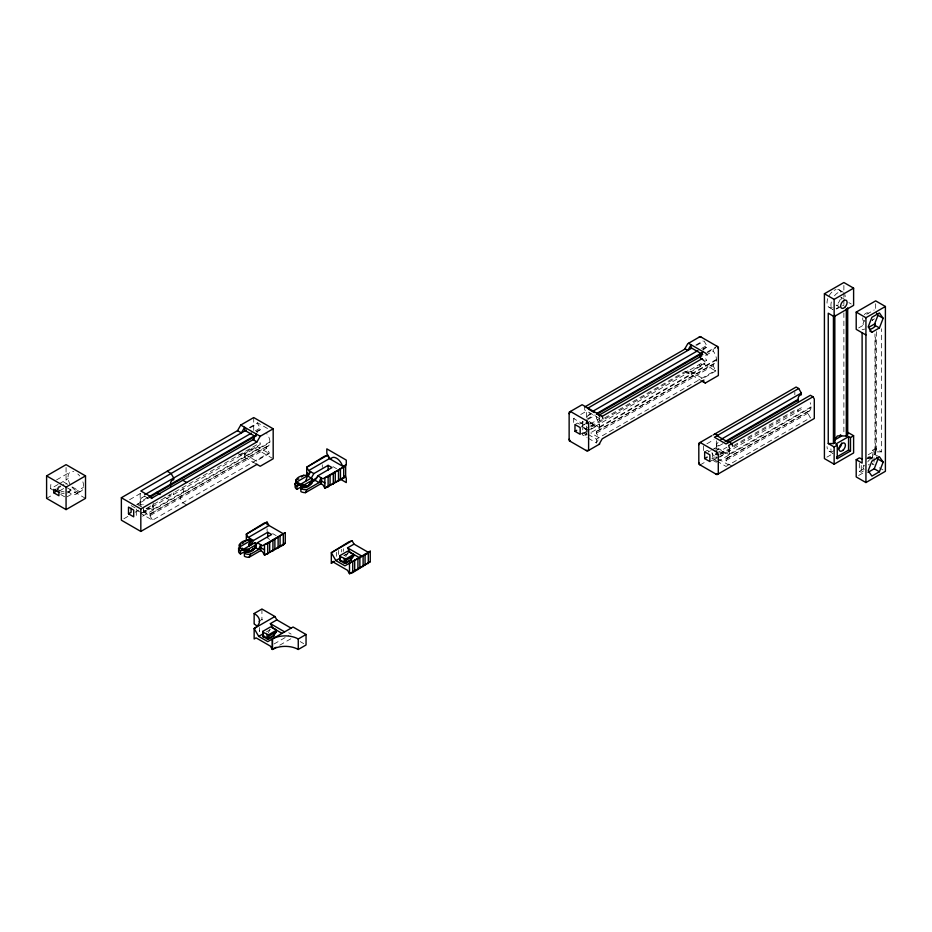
<?xml version="1.0" encoding="UTF-8"?>
<svg xmlns="http://www.w3.org/2000/svg" width="932" height="932" viewBox="0 0 932 932"><rect width="100%" height="100%" fill="white"/><g stroke="black" fill="none" stroke-linecap="round" stroke-linejoin="round"><path stroke-width="0.7" stroke-dasharray="4.66 3.5" d="M718.153 458.882L728.661 464.94L810.409 417.746L807.811 413.249L807.811 411.501A9.169 5.289 60 0 0 810.84 408.694L811.061 406.888A9.169 5.289 60 0 0 810.188 402.647M866.352 459.08L875.299 454.082L875.299 333.866M596.387 416.709L596.387 418.468A9.18 5.301 60 0 1 599.626 426.821L598.763 430.071L596.387 431.434L596.387 433.194L598.985 437.69L590.806 432.972M152.289 505.086A9.18 5.301 60 0 1 153.163 509.338L153.046 511.086A9.227 4.497 58.4 0 1 150.565 513.579L150.565 515.326L144.076 511.575L143.423 510.2L260.203 442.782L260.203 444.529L140.825 513.45L152.51 520.196L269.29 452.777L266.692 448.28L266.692 446.521A9.18 5.301 60 0 0 269.721 443.725L269.942 441.908A9.18 5.301 60 0 0 266.692 433.543M713.166 349.29L713.166 351.038A9.18 5.301 60 0 1 716.417 359.403L716.195 361.208A9.18 5.301 60 0 1 713.166 364.016L596.387 431.434M728.44 449.83A9.18 5.301 60 0 1 729.313 454.082L728.44 457.332L726.063 458.695L726.063 460.455L728.661 464.94M67.325 492.958A6.419 3.705 0 0 0 69.679 487.89L70.319 490.244A6.606 3.099 8 0 1 67.325 491.793M879.412 456.785L874.973 454.723A9.355 5.406 0 0 1 868.356 458.544L867.634 458.637L869.777 459.872M864.395 320.305L862.985 323.928L864.337 325.851M863.952 465.289L862.985 467.771L865.979 472.035M587.3 431.691L584.713 436.188L584.713 432.448L587.3 430.945M588.208 438.215L596.387 442.933L599.626 437.318M269.849 629.613L268.416 632.816M347.741 552.618L345.597 557.033M346.902 554.225L348.848 552.35M56.526 479.922L70.296 471.965M58.064 484.454L50.666 488.718L50.759 484.955A11.009 6.361 60 0 1 52.774 482.089M59.287 483.743L68.176 478.605M46.6 498.364L52.681 494.845M59.986 490.64L63.632 488.531M67.127 496.803L83.414 487.401M76.109 494.042L81.305 491.036M249.357 427.578L257.616 422.802L268.125 428.871M250.125 427.881L257.616 423.559L257.616 422.802M129.571 499.727L140.184 493.599L143.423 495.475M255.182 430.945L260.203 428.044L257.616 423.559M142.083 497.641L144.588 496.185M256.358 431.667L258.863 430.223M256.44 431.982L260.203 429.803L260.203 428.044M141.047 506.088A9.18 5.301 60 0 1 140.406 503.909L140.184 501.835L147.745 497.478M136.643 504.631L140.184 502.593L143.761 504.655M140.266 502.639L147.804 498.294M123.863 518.751L128.861 515.874M135.105 512.262L138.845 510.107M240.747 455.014L253.725 447.523L271.969 458.066M141.524 512.297A7.34 4.241 0 0 0 143.423 512.449L149.691 508.825L145.928 508.301M244.638 457.262L244.638 454.268L257.616 446.778L269.29 453.523L269.29 452.777M153.163 509.338L269.942 441.908M142.538 516.212L269.861 442.607M266.692 446.521L150.565 513.579L143.423 510.2M151.73 513.264L268.043 446.113M143.423 511.959L149.912 515.699L266.692 448.28M244.638 454.268L256.312 461.014L269.29 453.523M695.831 345.061L702.903 340.972M696.6 345.364L704.091 341.042L706.677 345.539L706.677 347.298A9.18 5.301 60 0 0 703.66 350.094M573.681 422.441L573.681 418.585L576.034 417.221M580.753 414.495L586.659 411.094L586.659 417.955M701.656 348.44L706.677 345.539M344.269 555.74L347.927 553.631M588.558 415.136L591.063 413.68M702.821 349.162L705.338 347.706M586.88 417.524A9.18 5.301 60 0 1 589.898 414.717L592.414 413.272M702.914 349.465L706.677 347.298M574.974 424.573L577.572 423.081L582.756 426.075L582.756 432.821L586.659 435.069L586.659 426.075L573.681 418.585M586.659 419.33L594.185 414.985M579.576 424.165L584.294 421.439M587.999 419.412L595.525 415.055M707.505 351.807L715.764 347.042M706.887 352.913L715.764 347.787M587.999 429.792A7.34 4.241 0 0 1 582.558 425.703L585.063 424.258M581.032 427.077L582.756 426.075M705.629 355.395L713.166 351.038M590.189 424.037L599.626 418.585L599.626 427.578L587.836 434.382M589.106 426.914L585.354 429.07L582.116 434.685L587.043 437.539M590.352 426.192L685.276 371.39L687.863 372.882M591.156 426.973L706.677 360.265A9.18 5.301 60 0 1 704.301 356.152M581.032 433.811L582.756 432.821M587.952 430.572L706.677 362.024L706.677 360.265M591.156 429.209L596.165 426.32L588.826 422.08M258.595 621.434L261.927 619.512L264.292 620.875M685.276 371.39L691.113 374.757L691.113 371.763L704.091 364.272L715.764 371.018L713.166 365.763L713.166 364.016M599.626 426.821L716.417 359.403M599.544 427.52L716.324 360.102M597.727 431.027L714.518 363.597M596.387 433.194L713.166 365.763M588.208 434.463L596.387 439.182L715.764 370.26M715.764 371.018L702.786 378.508L691.113 371.763M266.354 631.943L271.771 628.82M836.179 308.69L838.66 307.257M274.031 643.989L288.687 635.531M279.763 645.177L291.867 638.187M866.737 314.27L874.228 309.948M858.64 327.936L864.721 324.429M872.014 320.212L874.449 318.802M862.112 329.753L864.71 329.078M706.899 443.795L713.97 439.706M704.65 451.834L707.248 450.331L712.444 453.336L712.444 460.07L716.335 462.319L716.335 457.181M716.557 448.653L716.335 446.591L721.368 443.69M708.075 452.102L710.44 450.75M711.617 450.063L722.708 443.76M714.739 451.507L718.502 449.341L725.842 453.581L719.574 457.193M716.335 453.336L726.948 447.209M700.118 464.94L705.955 461.573M716.72 461.049L711.792 458.206L713.959 456.948M720.028 453.453L727.508 449.131M733.752 445.519L796.138 409.509L798.724 411M719.574 454.956L801.322 407.75A9.169 5.289 60 0 1 799.994 405.793M709.846 461.573L712.444 460.07M714.39 459.697L716.114 458.707M719.574 456.703L801.322 409.509L801.322 407.75M729.313 454.082L811.061 406.888M717.512 461.643L810.968 407.587M726.063 458.695L807.811 411.501M727.414 458.288L809.162 411.082M726.063 460.455L807.811 413.249M727.799 465.441L726.063 466.443L717.885 461.724M826.847 457.169L832.928 453.663M872.55 458.346L872.55 450.261L875.672 448.455L881.567 451.869L881.567 328.751M868.228 454.734L874.041 451.379L875.299 454.082M881.567 451.869L876.383 451.869L874.973 452.684L874.973 333.912M859.316 463.297L859.316 471.382L864.127 468.61M859.316 471.382L861.261 472.244L864.745 470.229M858.64 475.518L864.721 472.011M839.196 307.548L836.458 309.063M343.652 555.344L345.819 554.598M711.792 458.206L716.463 457.903M591.156 425.621L596.165 426.32M714.739 448.816L718.502 449.341M719.574 452.696L725.842 453.581M142.351 504.596L136.084 503.711L142.2 507.241M64.122 491.875L62.456 491.607A6.338 2.971 8 0 1 60.906 491.141M839.196 289.887L843.087 292.135M840.722 297.122L845.079 299.65M848.889 302.644L851.242 304.007M836.132 305.079L840.489 307.595M829.096 307.374L832.987 309.61A10.089 5.825 -60 0 1 831.857 300.325M869.94 457.833L872.387 459.243M879.319 467.794L882.965 469.903M829.096 451.205L832.987 453.453A10.089 5.825 -60 0 1 830.901 448.84M702.786 381.503L688.515 373.254L687.758 370.703M715.904 456.831L717.628 457.822M729.313 464.567L731.9 466.07M599.626 418.585L584.713 409.964L584.713 406.224M589.071 421.474L599.626 427.578M587.09 430.071L583.525 427.136M584.713 432.448L587.043 433.788M332.992 466.652L336.557 468.714M237.497 453.15L256.312 464.008L256.312 461.014M272.61 533.582L276.175 535.632M267.74 538.265L269.686 539.383M169.146 494.857L171.092 495.975M186.668 504.969L182.777 502.721L180.179 498.224L180.179 496.476L182.555 495.102L183.418 491.863A9.18 5.301 60 0 0 182.555 487.611M164.824 497.152L169.542 499.878M144.507 496.092L149.912 499.214L149.912 500.973M148.421 507.346L153.163 510.084L153.163 501.09M131.097 505.587L136.293 508.581L136.293 515.326L138.239 516.445M67.675 484.314L62.992 481.599L63.085 482.485A11.009 6.361 60 0 0 63.865 485.106M72.358 487.017L78.218 490.395L78.125 491.176A11.009 6.361 60 0 1 68.595 492.026M67.279 487.832L85.523 498.364M56.724 488.869L59.834 490.675M50.491 488.624L54.429 490.896M64.634 496.791L60.871 494.612L60.871 491.269M288.745 632.746L291.122 634.121M300.151 641.577L303.692 643.628M872.55 450.261L874.041 451.379L874.041 462.167M872.55 463.74L874.041 464.858M149.912 515.699L152.51 520.196M57.912 488.985L57.912 487.401A6.606 3.099 8 0 1 60.906 485.852M876.383 331.652L876.383 451.869M875.672 303.75L875.672 309.494M875.672 448.455L875.672 455.643M861.261 465.499L861.261 472.244M843.879 285.413L843.879 291.192M843.879 292.636L843.879 298.426M843.879 299.871L843.879 305.649M843.879 312.884L843.879 434.324M794.833 391.953L794.833 394.737M729.313 447.209L729.313 454.828L716.335 447.337L716.335 438.355M704.091 363.527L704.091 364.272M703.357 445.846L703.357 450.983M596.387 439.182L596.387 442.933M589.898 412.969L589.898 414.717M582.558 425.703L582.558 421.206A7.34 4.241 0 0 0 584.713 424.2M343.652 548.785L343.652 551.406M341.706 549.356L341.706 551.977M338.467 550.474L338.467 554.412M336.522 552.35L336.522 556.276M322.286 464.788L322.286 467.41M267.088 528.712L267.088 531.333M261.927 609.027L261.927 619.512M259.515 627.562L259.515 631.5A18.349 10.59 0 0 0 258.898 628.762M257.616 446.032L257.616 446.778M253.725 417.559L253.725 430.409M173.69 492.725L173.69 494.484M143.423 507.952L143.423 512.449M140.184 493.599L140.184 502.593M66.067 467.456L66.067 484.314M71.904 487.04A11.009 6.361 60 0 0 83.321 488.17L83.577 486.003A11.009 6.361 60 0 0 82.54 480.9M70.296 484.687A11.009 6.361 60 0 1 68.281 479.491L68.013 477.009A11.009 6.361 60 0 1 73.779 471.662M77.81 473.98A11.009 6.361 60 0 1 79.686 475.972M64.122 493.459A6.419 3.705 0 0 1 60.906 492.958M57.691 489.743A6.419 3.705 0 0 1 60.906 486.539M140.184 501.835A9.18 5.301 60 0 1 143.423 497.222M139.753 511.878A7.34 4.241 0 0 1 136.084 508.208M257.185 432.611A9.18 5.301 60 0 1 260.203 429.803M716.335 446.591A9.18 5.301 60 0 1 718.234 442.385M714.39 455.958A7.34 4.241 0 0 1 712.234 452.952M867.645 458.066A4.59 2.645 -60 0 1 870.779 459.033M869.276 464.113A4.59 2.645 -60 0 1 868.484 464.94M867.645 457.321A5.51 3.18 -60 0 1 871.537 459.558M864.279 466A5.51 3.18 -60 0 1 863.894 465.15M872.9 463.472A4.59 2.645 -60 0 1 872.387 464.544M867.797 461.899A4.59 2.645 -60 0 1 870.092 459.476M864.313 314.678A4.59 2.645 -60 0 1 868.741 313.49M864.313 321.167A4.59 2.645 -60 0 1 862.799 317.824M872.9 319.629A4.59 2.645 -60 0 1 872.387 320.701M842.656 305.626A9.355 5.406 0 0 1 843.879 305.591M834.14 450.704A10.089 5.825 -60 0 1 827.01 446.591M837.717 289.433A10.089 5.825 -60 0 1 841.037 292.52M840.326 299.184A10.089 5.825 -60 0 1 837.717 303.704M832.299 307.653A10.089 5.825 -60 0 1 827.966 298.077M829.096 295.712A10.089 5.825 -60 0 1 832.299 291.739M834.14 290.388A10.089 5.825 -60 0 1 835.992 289.596M841.235 297.599A4.59 2.645 -60 0 1 841.666 299.23M838.427 304.846A4.59 2.645 -60 0 1 836.808 305.277M844.928 294.757A10.089 5.825 -60 0 1 845.173 296.76M834.466 295.793A10.089 5.825 -60 0 1 841.608 291.681M701.493 364.272L700.188 366.521L698.895 364.272L701.493 364.272"/><path stroke-width="1.4" d="M255.834 544.87L248.052 549.367L244.114 548.901L244.114 550.404C248.739 553.969 258.886 548.552 255.042 542.599L240.491 550.998L240.491 553.992L246.689 550.416M312.325 480.19L304.531 484.687L300.605 484.232L300.605 485.723C305.218 489.288 315.365 483.883 311.521 477.93L296.982 486.318L296.982 489.323L303.203 485.723M875.218 324.429L875.299 323.719M869.521 329.462A9.355 5.406 0 0 0 874.973 325.874L874.6 323.963L868.717 327.365M249.054 546.047L249.531 542.785M242.308 548.296A5.51 3.18 0 0 0 242.308 549.95L240.223 548.156C236.122 542.82 246.898 538.661 251.139 540.35L249.054 545.302M239.373 546.129L239.652 544.521M251.524 550.626L253.131 548.377M298.799 483.626A5.51 3.18 0 0 0 298.799 485.269L296.714 483.487C292.601 478.151 303.389 473.98 307.63 475.681L305.545 481.378M295.863 479.957L296.143 482.683L298.799 484.524L298.799 482.881M264.502 549.868L261.251 547.993L250.487 554.214L248.926 557.324A6.419 3.705 0 0 1 244.382 556.241L244.382 553.247L246.199 552.187A5.51 3.18 0 0 0 252.945 548.296M324.872 482.951L321.633 481.075L306.978 489.545L305.416 492.655A6.419 3.705 0 0 1 300.873 491.572L300.873 488.566L302.69 487.518A5.51 3.18 0 0 0 309.622 484.454M255.415 547.62L255.601 546.979M311.905 482.951L312.092 482.31M834.594 440.638A9.355 5.406 0 0 1 834.839 439.939L837.262 436.025L841.608 435.512M874.6 323.963L877.967 315.284L876.476 313.152M879.412 327.924L883.163 318.278L879.412 312.942L871.921 317.276L868.181 326.922L871.921 332.258L879.412 327.924L875.125 325.454M867.983 472.373L874.228 468.773L877.967 459.115L876.616 457.204M879.412 471.767L883.163 462.109L879.412 456.785L871.921 461.107L868.181 470.765L871.921 476.089L879.412 471.767L874.228 468.773M249.776 539.628L250.219 538.638L248.693 540.257M248.995 557.324L260.611 550.626L261.251 547.993L260.611 544.626L258.665 549.496L254.762 547.247L257.36 542.75L271.631 534.514L267.74 532.265L253.469 540.502L250.871 544.999L248.926 543.88M310.158 472.71L310.601 471.709L307.362 475.833L311.253 478.081L313.851 473.584L328.122 465.348L332.013 467.596L317.742 475.833L315.144 480.33L309.436 483.626M305.486 492.655L320.981 483.696L321.633 481.075L320.981 477.708L319.035 482.578L315.144 480.33M256.964 464.381L140.825 531.438L121.37 520.196L121.37 497.723L237.497 430.677L240.747 425.05L253.725 417.559L273.181 428.802L273.181 458.765L260.203 466.256L256.312 464.008M121.37 497.723L140.825 508.954L256.964 441.908L260.203 436.293L273.181 428.802M569.137 413.715L570.431 411.466L587.3 421.206L588.605 423.454L588.605 450.424L586.007 450.424M587.3 421.206L586.007 423.454L588.605 423.454M598.985 444.424L602.223 438.809L703.975 380.07M684.507 349.349L687.758 343.733L700.188 336.557L718.362 347.042L718.362 375.503L705.384 382.994L702.786 381.503M702.786 351.539L699.548 357.154L703.975 360.591M698.814 444.715L700.118 442.467L716.976 452.206L718.281 454.455L718.281 473.934L715.683 473.934M716.976 452.206L715.683 454.455L718.281 454.455M274.427 633.271L275.825 630.964M352.308 556.346L350.921 558.641L351.108 560.214L345.597 563.394L340.285 561.041L339.924 555.623L347.741 551.115L353.577 554.482L353.577 555.985L351.108 559.468L345.597 562.648L340.285 560.283L340.098 559.468M239.652 544.894L240.875 544.253M308.014 485.945L312.092 482.683L312.371 479.957M262.917 635.24L266.995 638.315L268.591 636.276L276.396 631.768L275.825 629.473L270.56 626.898L262.742 631.407L263.104 636.812L268.416 639.177L273.926 635.997L273.74 634.424L273.926 635.997M344.176 562.532L345.772 560.493L353.577 555.985L353.007 553.69M301.525 476.963L303.704 475.215M245.489 541.143L245.034 541.632L247.213 539.896M305.545 486.772L309.494 485.083M249.054 551.441L253.015 549.764M274.625 633.539L276.396 631.768L273.926 635.24L268.416 638.42L266.995 638.315M353.577 555.985L350.921 558.641L351.108 560.214M345.644 476.205L324.872 488.193L324.872 477.708L328.122 476.578L345.644 465.72L345.644 476.205L343.698 478.081L324.872 488.193L322.926 484.826L320.981 483.696M285.262 543.123L264.502 555.111L264.502 544.626L267.74 543.507L285.262 532.638L285.262 543.123L283.316 544.999L264.502 555.111L262.556 551.744L260.611 550.626M368.303 552.35L354.032 544.113L352.086 540.735L348.848 541.865L331.326 552.723L331.326 563.208L333.272 561.344M370.249 561.716L349.488 573.704L349.488 563.208L368.303 553.095L370.249 551.22L370.249 561.716L352.739 572.574L349.488 573.704L347.543 570.326L333.272 562.089M309.622 483.696L312.371 481.448L312.092 478.722M252.945 549.193L255.601 547.364L255.892 544.626M242.25 543.542L243.73 542.599M306.873 486.457L308.014 485.723M250.382 551.127L251.524 550.404M308.888 485.292L310.869 484.081M252.397 549.962L254.378 548.75M46.6 475.891L66.067 464.649L85.523 475.891L85.523 498.364L66.067 509.594L46.6 498.364L46.6 475.891L66.067 487.121L85.523 475.891M53.741 492.748L58.926 495.742L58.926 492.387L53.741 489.393L53.741 492.748L55.687 491.618L55.687 489.393M246.386 430.036L140.825 490.978L152.51 497.723M144.681 494.752L251.419 433.124M149.004 496.744L254.459 435.861M149.062 497.56L254.541 436.665M151.17 498.492L254.145 439.042M128.5 513.823L133.695 516.829L133.695 510.084L128.5 507.09L128.5 513.823L131.097 512.332L131.097 508.29M343.698 466.839L329.415 458.602L327.47 455.235L306.71 467.223L306.71 476.392M327.47 455.235L324.231 456.354L306.71 467.223L308.655 470.59L329.415 458.602M296.714 483.487L296.714 481.984L309.086 474.831M311.929 480.691L316.915 477.813M345.644 465.72L322.926 478.827L317.742 475.833M269.045 525.52L267.088 522.153L263.849 523.271L246.328 534.141L248.273 537.508L269.045 525.52L283.316 533.768M240.223 548.156L240.223 546.653L251.139 540.35M285.262 532.638L262.556 545.756L257.36 542.75M352.086 540.735L331.326 552.723L335.87 560.586L344.957 565.829L370.249 551.22M584.772 406.935L685.276 348.918L687.863 350.409L691.113 344.793L691.113 347.787L702.786 354.533M587.3 408.472L691.614 348.253M359.228 557.592L350.141 552.35L347.543 547.853L354.032 544.113M592.414 411.513L697.893 350.618M331.326 563.208L334.437 561.413M335.87 560.586L340.623 557.837M596.701 413.528L702.18 352.634M339.924 555.623L340.285 556.544L345.772 558.99L353.577 554.482M596.783 414.332L702.262 353.438M276.14 647.274L272.307 649.476L270.362 646.109L256.09 637.872L254.145 638.991L254.145 628.506A18.349 10.59 0 0 0 254.145 613.524L261.927 609.027L274.905 616.518L276.851 619.885L291.122 628.133M598.903 415.264L701.866 355.814M574.974 431.318L580.17 434.312L580.17 427.578L574.974 424.573L574.974 431.318L576.71 430.316M599.742 443.993L587.3 451.17L569.137 440.685L569.137 412.212L582.116 404.721L602.223 416.336L702.134 358.657M824.412 293.755L843.879 282.524L853.607 288.139L853.607 305.37L834.14 316.612L828.245 313.199L828.245 443.55L834.14 446.964L837.262 445.158L835.771 444.04L848.551 436.665L850.497 437.527L853.607 435.722L853.607 452.952L834.14 464.194L824.412 458.579L824.412 293.755L834.14 299.382L853.607 288.139M274.905 616.518L254.145 628.506L258.688 636.37L267.775 641.612L293.067 627.003L306.046 634.494L306.046 644.979L298.263 649.476A18.349 10.59 0 0 0 276.117 647.775L272.505 649.371L272.505 638.874L276.117 637.29A18.349 10.59 0 0 1 298.263 638.991L306.046 634.494M282.046 633.376L272.96 628.133L270.362 623.636L276.851 619.885M258.688 636.37L263.441 633.62M262.742 631.407L263.104 632.327L268.591 634.774L276.396 630.265M865.933 334.961L856.205 329.346L856.205 312.115L875.672 300.873L885.4 306.488L885.4 471.312L865.933 482.543L856.205 476.928L856.205 459.697L859.316 457.903L862.356 459.068M856.205 312.115L865.933 317.73L885.4 306.488M711.792 435.722L698.814 443.224L698.814 464.194L716.976 474.679L814.3 418.491L814.3 399.024L813.007 396.776L810.409 395.273L726.063 443.97L714.39 437.225L798.724 388.528L801.322 393.024L801.322 394.784A9.18 5.301 60 0 0 798.083 399.397L725.131 441.512M713.201 434.918L796.138 387.036L798.724 388.528M720.832 439.496L801.322 393.024M726.482 441.582L798.165 400.189M704.65 458.579L709.846 461.573L709.846 454.828L704.65 451.834L704.65 458.579L707.248 457.076M813.007 396.776L728.661 445.461L729.418 448.024M834.944 439.753L841.456 436.129A9.355 5.406 0 0 1 846.303 436.129L847.701 435.314L847.701 307.758M828.245 443.55L833.429 443.55L834.839 442.747L834.839 315.284M836.936 456.855L848.551 450.144L850.497 451.006L850.497 437.527M836.458 458.113L837.262 458.649L850.497 451.006M297.366 479.572L298.741 478.873M306.978 489.545L306.255 489.626A6.419 3.705 0 0 1 300.873 488.566M250.487 554.214L249.764 554.295A6.419 3.705 0 0 1 244.382 553.247M698.895 337.302L701.493 337.302M300.605 485.723L306.255 485.688M249.764 541.515L251.139 541.853M244.114 550.404L249.764 550.358M877.967 315.284L883.163 318.278M869.777 331.011L871.921 332.258M847.701 432.32L853.607 435.722M688.515 343.291L705.384 353.03L707.213 354.964M877.967 459.115L883.163 462.109M856.205 459.697L862.112 463.111L862.112 332.654M702.134 381.13L705.384 382.994M715.03 433.858L717.628 435.349M729.313 442.094L731.9 443.597L732.668 446.148M716.976 435.722L728.661 442.467M588.476 409.148L594.313 412.515M596.643 413.866L598.985 415.218M340.203 479.06L346.285 482.578L346.285 478.081L344.991 475.833M240.747 425.05L260.203 436.293M255.147 436.362L244.638 430.293L244.638 427.299L241.388 432.914L237.497 430.677M308.655 470.59L313.851 473.584M256.964 441.908L253.073 439.659L256.312 434.044L256.312 436.036M306.71 472.466L308.876 473.712M304.531 484.687L306.71 485.945M347.543 547.853L361.826 556.089M167.201 471.254L171.092 473.503L173.69 478L173.69 479.759A9.18 5.301 60 0 0 170.451 484.372L170.673 486.434M182.777 480.248L186.668 482.496M248.273 537.508L253.469 540.502M156.564 492.387L160.106 494.426M248.052 549.367L250.23 550.626M270.362 623.636L284.633 631.873M295.863 481.448L298.613 483.696M311.521 479.421L312.092 480.213M296.143 481.192L296.714 481.984M239.373 544.626L240.223 546.653M717.058 346.285L718.362 348.533M698.814 462.691L700.118 464.94M569.137 439.182L570.431 441.43M602.223 416.336L602.981 418.899M598.985 414.46L599.742 417.023M242.122 548.377L242.308 549.193L239.652 547.364L239.652 545.861M339.924 557.126L340.285 560.283M262.742 632.898L263.104 636.067M798.083 399.397L798.305 401.459M874.973 323.777L874.973 326.666M865.933 317.73L865.933 482.543M848.551 436.665L848.551 450.144M846.303 308.667L846.303 436.129M841.13 435.57L841.13 436.188M837.262 445.158L837.262 458.649M834.14 299.382L834.14 316.612M834.14 446.964L834.14 464.194M833.429 316.099L833.429 443.55M368.303 553.095L368.303 563.58M365.064 554.225L365.064 564.71M363.119 556.089L363.119 566.586M359.868 557.22L359.868 567.705M357.923 559.095L357.923 569.58M354.684 560.214L354.684 570.699M352.739 562.089L352.739 572.574M345.772 558.99L345.597 563.394M344.176 558.792L344.176 563.289M343.698 467.596L343.698 478.081M340.448 468.714L340.448 479.199M340.285 556.544L340.285 561.041M338.502 470.59L338.502 481.075M335.264 471.709L335.264 482.205M333.307 473.584L333.307 484.069M330.068 474.714L330.068 485.199M328.122 465.348L328.122 470.136M328.122 476.578L328.122 487.075M304.112 484.722L304.112 486.877M302.69 487.518L301.98 484.558M298.263 638.991L298.263 649.476M283.316 534.514L283.316 544.999M280.066 535.632L280.066 546.129M278.12 537.508L278.12 547.993M274.882 538.638L274.882 549.123M272.936 540.502L272.936 550.998M272.307 638.991L272.307 649.476M269.686 541.632L269.686 552.117M268.591 634.774L268.416 639.177M267.74 532.265L267.74 537.065M267.74 543.507L267.74 553.992M267.088 524.774L267.088 522.153L246.328 534.141L246.328 539.383M266.995 634.564L266.995 639.061M263.104 632.327L263.104 636.812M255.601 543.391L255.601 544.894L255.042 542.599M254.145 613.524L254.145 624.009A18.349 10.59 0 0 1 257.057 626.199M247.632 549.391L247.632 551.546M246.199 552.187L245.489 549.228M140.825 508.954L140.825 531.438M66.067 487.121L66.067 509.594M59.578 492.364A6.419 3.705 0 0 1 57.912 490.71M296.982 486.318A6.419 3.705 0 0 1 295.153 483.219L295.106 486.655A6.419 3.705 0 0 0 296.982 489.323M240.491 550.998A6.419 3.705 0 0 1 238.662 547.888L238.615 551.325A6.419 3.705 0 0 0 240.491 553.992M834.839 442.747A9.355 5.406 0 0 1 834.594 442.048M840.326 434.778A10.089 5.825 -60 0 1 841.037 436.351M841.666 443.061A4.59 2.645 -60 0 1 838.427 448.688M346.285 464.602L343.698 466.093L342.172 465.219A9.18 5.301 60 0 0 336.557 458.229L334.879 457.519A9.18 5.301 60 0 0 330.942 458.73L329.415 457.857L326.829 453.36L326.829 448.863L346.285 460.105L346.285 464.602M843.006 450.226A4.59 2.645 -60 0 0 844.462 443.119A4.59 2.645 -60 0 0 839.033 447.931A4.59 2.645 -60 0 0 843.006 450.226M844.718 307.385A4.59 2.645 -60 0 0 846.174 300.279A4.59 2.645 -60 0 0 840.746 305.09A4.59 2.645 -60 0 0 844.718 307.385"/></g></svg>
